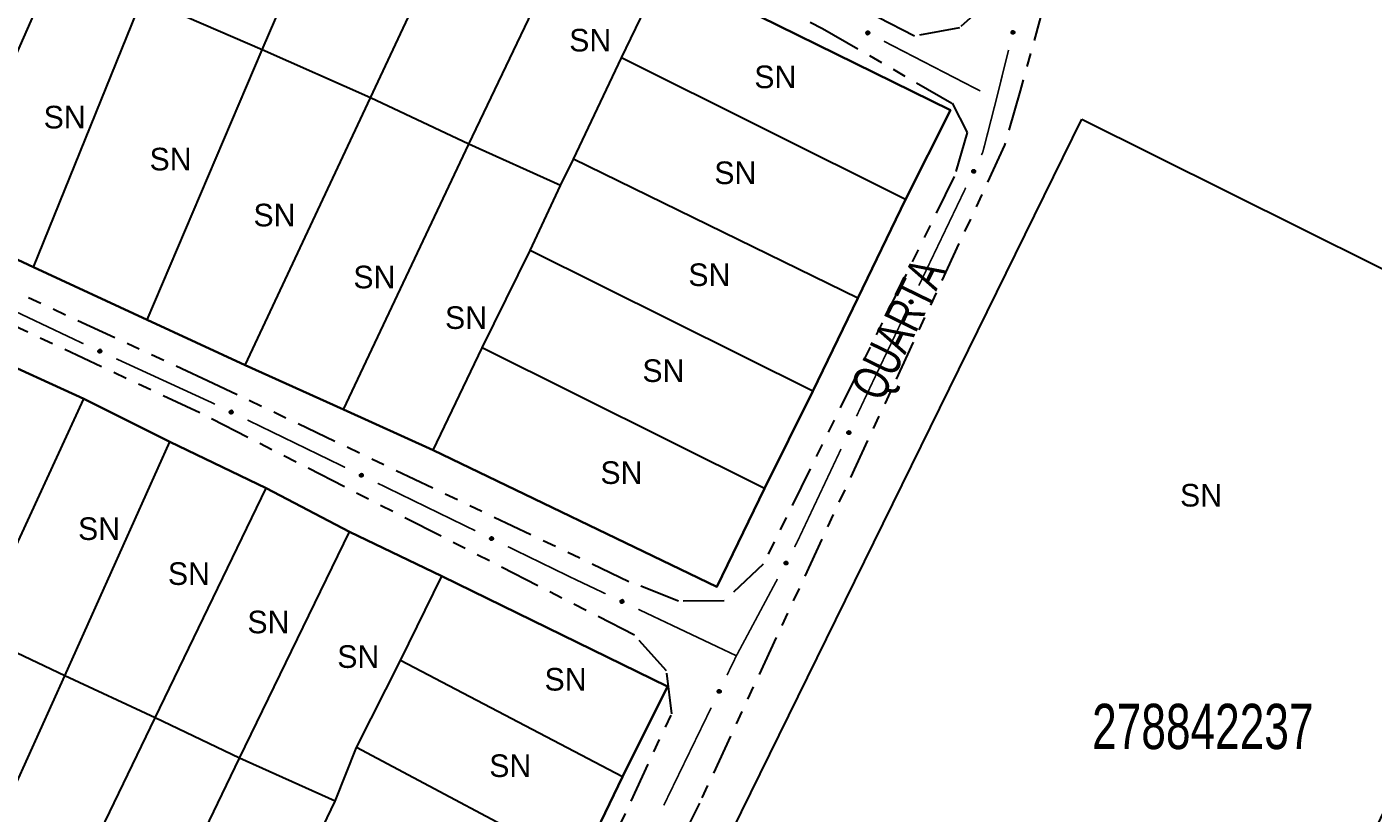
# Model space of a CAD drawing. Extents: x 203665 to 205970, y 4870865 to 4873745.
# Drawn here: x 205317 to 205465.8, y 4873110.5 to 4873197.4 of the extents above; entities that cross this region are included whole.
import ezdxf
from ezdxf.enums import TextEntityAlignment as Align

# ---------------------------------------------------------------- set-up
doc = ezdxf.new("R2010")
doc.units = 0
doc.header["$LTSCALE"] = 1.5
doc.header["$MEASUREMENT"] = 0
doc.linetypes.add('TRACO_25', pattern=[8, 3, -1, 1, -1, 1, -1])
for name, color, linetype in [('CD_MALHA_LOTES', 7, 'CONTINUOUS'), ('CD_TXT_QUADRA', 7, 'CONTINUOUS'), ('RU-QUADRA', 210, 'CONTINUOUS'), ('SV-EIXO-RUA-N-PAV', 6, 'CONTINUOUS'), ('SV-RUA-NAO-PAV', 7, 'CONTINUOUS'), ('SV-TXT-RUA-N-PAV', 7, 'CONTINUOUS'), ('Th_NmrPort', 1, 'CONTINUOUS')]:
    doc.layers.add(name, color=color, linetype=linetype)
doc.styles.add('ARIAL', font='ARIAL.SHX')

msp = doc.modelspace()

# ---------------------------------------------------------------- linework, layer by layer
at = {"layer": 'CD_MALHA_LOTES', "linetype": 'Continuous', "flags": 128}
for points in [[(205342.971416, 4873194.871431), (205353.799893, 4873219.972071)], [(205354.947788, 4873189.55285), (205366.350213, 4873213.849964)], [(205365.814528, 4873184.425586), (205377.370006, 4873208.569646)], [(205307.53972, 4873175.586793), (205320.510935, 4873205.049434)], [(205382.688586, 4873193.991378), (205387.43322, 4873203.78675)], [(205387.43322, 4873203.78675), (205419.076861, 4873188.175376)], [(205317.717723, 4873170.84216), (205329.732359, 4873200.610907)], [(205342.971416, 4873194.871431), (205329.732359, 4873200.610907)], [(205330.268043, 4873165.026158), (205342.971416, 4873194.871431)], [(205354.947788, 4873189.55285), (205342.971416, 4873194.871431)], [(205377.408269, 4873182.780269), (205382.688586, 4873193.991378)], [(205414.102649, 4873178.303478), (205382.688586, 4873193.991378)], [(205341.09652, 4873160.013683), (205354.947788, 4873189.55285)], [(205365.814528, 4873184.425586), (205354.947788, 4873189.55285)], [(205419.076861, 4873188.175376), (205414.102649, 4873178.303478)], [(205374.019598, 4873065.967355), (205433.587825, 4873187.200051)], [(205433.587825, 4873187.200051), (205490.448405, 4873158.900776)], [(205351.963261, 4873155.115997), (205365.814528, 4873184.425586)], [(205375.954268, 4873179.872268), (205365.814528, 4873184.425586)], [(205375.954268, 4873179.872268), (205377.408269, 4873182.780269)], [(205408.822332, 4873167.398475), (205377.408269, 4873182.780269)], [(205372.587109, 4873172.678792), (205375.954268, 4873179.872268)], [(205414.102649, 4873178.303478), (205408.822332, 4873167.398475)], [(205317.717723, 4873170.84216), (205307.53972, 4873175.586793)], [(205367.306792, 4873161.926842), (205372.587109, 4873172.678792)], [(205403.84812, 4873157.143945), (205372.587109, 4873172.678792)], [(205330.268043, 4873165.026158), (205317.717723, 4873170.84216)], [(205408.822332, 4873167.398475), (205403.84812, 4873157.143945)], [(205341.09652, 4873160.013683), (205330.268043, 4873165.026158)], [(205312.444111, 4873161.230286), (205323.282588, 4873156.281209)], [(205361.873422, 4873150.600943), (205367.306792, 4873161.926842)], [(205398.491276, 4873146.391994), (205367.306792, 4873161.926842)], [(205351.963261, 4873155.115997), (205341.09652, 4873160.013683)], [(205311.305824, 4873130.34805), (205323.282588, 4873156.281209)], [(205323.282588, 4873156.281209), (205332.784815, 4873151.530096)], [(205403.84812, 4873157.143945), (205398.491276, 4873146.391994)], [(205361.873422, 4873150.600943), (205351.963261, 4873155.115997)], [(205321.154485, 4873125.695918), (205332.784815, 4873151.530096)], [(205332.784815, 4873151.530096), (205343.425328, 4873146.432548)], [(205393.249221, 4873135.525254), (205361.873422, 4873150.600943)], [(205331.151619, 4873121.043787), (205343.425328, 4873146.432548)], [(205343.425328, 4873146.432548), (205352.63061, 4873141.582453)], [(205398.491276, 4873146.391994), (205393.249221, 4873135.525254)], [(205340.455883, 4873116.589618), (205352.63061, 4873141.582453)], [(205352.63061, 4873141.582453), (205362.825707, 4873136.682868)], [(205358.272557, 4873127.378604), (205362.825707, 4873136.682868)], [(205362.825707, 4873136.682868), (205387.769051, 4873124.50814)], [(205321.154485, 4873125.695918), (205311.305824, 4873130.34805)], [(205353.422462, 4873117.777396), (205358.272557, 4873127.378604)], [(205382.819975, 4873114.511006), (205358.272557, 4873127.378604)], [(205304.773043, 4873089.41919), (205321.154485, 4873125.695918)], [(205331.151619, 4873121.043787), (205321.154485, 4873125.695918)], [(205387.769051, 4873124.50814), (205382.819975, 4873114.511006)], [(205314.077306, 4873085.657892), (205331.151619, 4873121.043787)], [(205340.455883, 4873116.589618), (205331.151619, 4873121.043787)], [(205351.046906, 4873111.838505), (205353.422462, 4873117.777396)], [(205378.068862, 4873104.662344), (205353.422462, 4873117.777396)], [(205323.826987, 4873081.995575), (205340.455883, 4873116.589618)], [(205351.046906, 4873111.838505), (205340.455883, 4873116.589618)], [(205382.819975, 4873114.511006), (205378.068862, 4873104.662344)], [(205348.374405, 4873106.246049), (205351.046906, 4873111.838505)]]:
    msp.add_lwpolyline(points, dxfattribs=at)
at = {"layer": 'RU-QUADRA', "linetype": 'Continuous', "flags": 128}
for points in [[(205307.53972, 4873175.586793), (205317.717723, 4873170.84216), (205330.268043, 4873165.026158), (205341.09652, 4873160.013683), (205351.963261, 4873155.115997), (205361.873422, 4873150.600943), (205393.249221, 4873135.525254), (205398.491276, 4873146.391994), (205403.84812, 4873157.143945), (205408.822332, 4873167.398475), (205414.102649, 4873178.303478), (205419.076861, 4873188.175376), (205387.43322, 4873203.78675), (205377.370006, 4873208.569646), (205366.350213, 4873213.849964), (205353.799893, 4873219.972071), (205340.292994, 4873226.744652), (205332.028149, 4873230.877074), (205323.380673, 4873234.93297), (205313.355722, 4873239.830656)], [(205314.077306, 4873085.657892), (205323.826987, 4873081.995575), (205335.11088, 4873077.442425), (205359.75728, 4873067.34631), (205366.092097, 4873080.411871), (205372.327934, 4873093.279469), (205378.068862, 4873104.662344), (205382.819975, 4873114.511006), (205387.769051, 4873124.50814), (205362.825707, 4873136.682868), (205352.63061, 4873141.582453), (205343.425328, 4873146.432548), (205332.784815, 4873151.530096), (205323.282588, 4873156.281209), (205312.444111, 4873161.230286)]]:
    msp.add_lwpolyline(points, dxfattribs=at)
msp.add_lwpolyline([(205433.587825, 4873187.200051), (205490.448405, 4873158.900776), (205431.142209, 4873037.14402), (205374.019598, 4873065.967355)], close=True, dxfattribs=at)
at = {"layer": 'SV-EIXO-RUA-N-PAV'}
for points in [[(205409.849233, 4873196.895352), (205409.895613, 4873196.910875), (205409.938648, 4873196.914731), (205409.975468, 4873196.907617), (205410.006365, 4873196.892846), (205410.036272, 4873196.874175), (205410.062272, 4873196.848698), (205410.084865, 4873196.81403), (205410.100762, 4873196.767614), (205410.101816, 4873196.723268), (205410.096772, 4873196.686798), (205410.083225, 4873196.653693), (205410.0646, 4873196.624944), (205410.037243, 4873196.598812), (205410.001886, 4873196.576259), (205409.954827, 4873196.561403), (205409.91261, 4873196.557912), (205409.877177, 4873196.565728), (205409.843982, 4873196.579558), (205409.813678, 4873196.598986), (205409.788301, 4873196.624142), (205409.765657, 4873196.659781), (205409.75161, 4873196.706424), (205409.747647, 4873196.74849), (205409.754964, 4873196.784023), (205409.769315, 4873196.816397), (205409.787677, 4873196.846621), (205409.812199, 4873196.873823), (205409.849233, 4873196.895352)], [(205426.108725, 4873196.900479), (205426.134572, 4873196.858959), (205426.148296, 4873196.817989), (205426.149908, 4873196.780523), (205426.142699, 4873196.747044), (205426.131466, 4873196.713624), (205426.112708, 4873196.682429), (205426.084218, 4873196.652417), (205426.04275, 4873196.626196), (205425.999856, 4873196.614895), (205425.963209, 4873196.61135), (205425.927867, 4873196.616857), (205425.895584, 4873196.628313), (205425.863824, 4873196.64887), (205425.833692, 4873196.678038), (205425.808335, 4873196.720375), (205425.795156, 4873196.760633), (205425.794549, 4873196.796913), (205425.80031, 4873196.832409), (205425.812186, 4873196.86639), (205425.830777, 4873196.896906), (205425.860199, 4873196.927192), (205425.902317, 4873196.951665), (205425.94232, 4873196.965268), (205425.978581, 4873196.966385), (205426.0134, 4873196.959926), (205426.047056, 4873196.949067), (205426.0792, 4873196.931516), (205426.108725, 4873196.900479)], [(205421.783973, 4873181.512545), (205421.800855, 4873181.466643), (205421.805978, 4873181.42374), (205421.799951, 4873181.386727), (205421.786097, 4873181.355408), (205421.768315, 4873181.324964), (205421.743615, 4873181.298225), (205421.709628, 4873181.27462), (205421.6637, 4873181.257362), (205421.619405, 4873181.255003), (205421.582802, 4873181.258969), (205421.549313, 4873181.271535), (205421.520027, 4873181.289305), (205421.493101, 4873181.31588), (205421.469516, 4873181.350557), (205421.45328, 4873181.397159), (205421.448546, 4873181.439254), (205421.455315, 4873181.474902), (205421.468161, 4873181.50849), (205421.486687, 4873181.539353), (205421.511085, 4873181.565461), (205421.546042, 4873181.589144), (205421.59225, 4873181.60456), (205421.634181, 4873181.609761), (205421.669914, 4873181.603494), (205421.702697, 4873181.590103), (205421.733449, 4873181.572639), (205421.761362, 4873181.548929), (205421.783973, 4873181.512545)], [(205414.865762, 4873167.085544), (205414.882644, 4873167.039642), (205414.887767, 4873166.996739), (205414.88174, 4873166.959726), (205414.867886, 4873166.928407), (205414.850104, 4873166.897963), (205414.825404, 4873166.871224), (205414.791417, 4873166.847619), (205414.745489, 4873166.830361), (205414.701194, 4873166.828002), (205414.664591, 4873166.831968), (205414.631102, 4873166.844534), (205414.601816, 4873166.862304), (205414.57489, 4873166.888879), (205414.551305, 4873166.923556), (205414.535069, 4873166.970158), (205414.530335, 4873167.012253), (205414.537104, 4873167.047901), (205414.54995, 4873167.081489), (205414.568476, 4873167.112353), (205414.592874, 4873167.13846), (205414.627831, 4873167.162143), (205414.674039, 4873167.177559), (205414.71597, 4873167.18276), (205414.751703, 4873167.176493), (205414.784486, 4873167.163102), (205414.815238, 4873167.145638), (205414.843151, 4873167.121928), (205414.865762, 4873167.085544)], [(205325.121949, 4873161.390785), (205325.076335, 4873161.373138), (205325.033523, 4873161.367299), (205324.996415, 4873161.372706), (205324.964869, 4873161.386035), (205324.934132, 4873161.403306), (205324.906984, 4873161.427556), (205324.882815, 4873161.461144), (205324.864792, 4873161.506777), (205324.861693, 4873161.551026), (205324.865047, 4873161.587691), (205324.877052, 4873161.621385), (205324.89433, 4873161.650964), (205324.920452, 4873161.67833), (205324.95473, 4873161.702491), (205325.001054, 4873161.719504), (205325.043064, 4873161.72494), (205325.07882, 4873161.718767), (205325.112618, 4873161.706484), (205325.143787, 4873161.688476), (205325.170298, 4873161.664519), (205325.194562, 4873161.629962), (205325.210748, 4873161.584018), (205325.216648, 4873161.542179), (205325.210979, 4873161.506346), (205325.198138, 4873161.473344), (205325.18119, 4873161.442305), (205325.15795, 4873161.414), (205325.121949, 4873161.390785)], [(205339.635715, 4873154.663338), (205339.589733, 4873154.646674), (205339.546807, 4873154.641755), (205339.509823, 4873154.647957), (205339.47857, 4873154.661959), (205339.44821, 4873154.679885), (205339.421589, 4873154.704712), (205339.398146, 4873154.738811), (205339.381106, 4873154.78482), (205339.378956, 4873154.829125), (205339.383097, 4873154.86571), (205339.395821, 4873154.899139), (205339.41373, 4873154.92834), (205339.440432, 4873154.95514), (205339.475221, 4873154.97856), (205339.521899, 4873154.994575), (205339.564017, 4873154.999109), (205339.599632, 4873154.992171), (205339.633158, 4873154.979166), (205339.663934, 4873154.960493), (205339.689925, 4873154.935972), (205339.713442, 4873154.900903), (205339.728639, 4873154.854622), (205339.73364, 4873154.812667), (205339.727204, 4873154.776964), (205339.713658, 4873154.744245), (205339.696048, 4873154.713576), (205339.672206, 4873154.685776), (205339.635715, 4873154.663338)], [(205407.984189, 4873152.641861), (205408.001353, 4873152.596063), (205408.006739, 4873152.553192), (205408.00094, 4873152.516143), (205407.987279, 4873152.48474), (205407.969685, 4873152.454187), (205407.945149, 4873152.427297), (205407.911307, 4873152.403484), (205407.865487, 4873152.385944), (205407.821207, 4873152.383312), (205407.78458, 4873152.387054), (205407.751014, 4873152.399414), (205407.72162, 4873152.417003), (205407.694531, 4873152.443413), (205407.670734, 4873152.477944), (205407.654212, 4873152.524446), (205407.649219, 4873152.566511), (205407.655769, 4873152.6022), (205407.668409, 4873152.635866), (205407.686745, 4873152.666843), (205407.710982, 4873152.6931), (205407.745793, 4873152.716997), (205407.791905, 4873152.732696), (205407.833804, 4873152.738154), (205407.869575, 4873152.732107), (205407.902439, 4873152.718917), (205407.933298, 4873152.701643), (205407.961355, 4873152.678105), (205407.984189, 4873152.641861)], [(205354.029736, 4873147.676767), (205353.983754, 4873147.660103), (205353.940827, 4873147.655183), (205353.903843, 4873147.661385), (205353.87259, 4873147.675388), (205353.842231, 4873147.693314), (205353.815609, 4873147.71814), (205353.792166, 4873147.75224), (205353.775126, 4873147.798248), (205353.772977, 4873147.842554), (205353.777117, 4873147.879138), (205353.789841, 4873147.912567), (205353.80775, 4873147.941768), (205353.834453, 4873147.968568), (205353.869241, 4873147.991988), (205353.91592, 4873148.008003), (205353.958037, 4873148.012537), (205353.993652, 4873148.005599), (205354.027178, 4873147.992594), (205354.057954, 4873147.973921), (205354.083946, 4873147.949401), (205354.107463, 4873147.914332), (205354.122659, 4873147.868051), (205354.127661, 4873147.826095), (205354.121225, 4873147.790392), (205354.107678, 4873147.757673), (205354.090068, 4873147.727004), (205354.066226, 4873147.699205), (205354.029736, 4873147.676767)], [(205368.416616, 4873140.675806), (205368.370615, 4873140.659196), (205368.327682, 4873140.654328), (205368.290706, 4873140.660573), (205368.259469, 4873140.674613), (205368.229131, 4873140.692575), (205368.202539, 4873140.717433), (205368.179136, 4873140.75156), (205368.16215, 4873140.797589), (205368.160054, 4873140.841897), (205368.164237, 4873140.878476), (205368.177001, 4873140.91189), (205368.194944, 4873140.94107), (205368.221679, 4873140.967838), (205368.256495, 4873140.991217), (205368.303192, 4873141.007177), (205368.345315, 4873141.011661), (205368.380922, 4873141.004681), (205368.414433, 4873140.991636), (205368.445186, 4873140.972927), (205368.471149, 4873140.948376), (205368.494624, 4873140.913279), (205368.509766, 4873140.86698), (205368.514718, 4873140.825019), (205368.50824, 4873140.789323), (205368.494654, 4873140.75662), (205368.477008, 4873140.725972), (205368.453134, 4873140.698201), (205368.416616, 4873140.675806)], [(205401.045053, 4873138.221639), (205401.059909, 4873138.175041), (205401.063149, 4873138.131955), (205401.055507, 4873138.095241), (205401.040296, 4873138.064559), (205401.021198, 4873138.034923), (205400.995351, 4873138.009291), (205400.960362, 4873137.987197), (205400.913723, 4873137.971967), (205400.869367, 4873137.971549), (205400.832972, 4873137.977115), (205400.800066, 4873137.991135), (205400.771586, 4873138.01017), (205400.745849, 4873138.037899), (205400.723805, 4873138.073575), (205400.709625, 4873138.120843), (205400.706739, 4873138.163105), (205400.715063, 4873138.198422), (205400.729367, 4873138.231415), (205400.749227, 4873138.261438), (205400.774744, 4873138.286453), (205400.810705, 4873138.308583), (205400.857544, 4873138.32196), (205400.899662, 4873138.32532), (205400.935087, 4873138.317495), (205400.967252, 4873138.302681), (205400.99721, 4873138.283887), (205401.024057, 4873138.258978), (205401.045053, 4873138.221639)], [(205382.831367, 4873133.729913), (205382.785543, 4873133.712818), (205382.742664, 4873133.707497), (205382.705624, 4873133.713352), (205382.674241, 4873133.72706), (205382.643715, 4873133.744701), (205382.616862, 4873133.769277), (205382.5931, 4873133.803155), (205382.575629, 4873133.849002), (205382.573064, 4873133.893285), (205382.576862, 4873133.929907), (205382.589272, 4873133.963454), (205382.606906, 4873133.992821), (205382.633356, 4873134.01987), (205382.667923, 4873134.043616), (205382.71445, 4873134.060067), (205382.756523, 4873134.064996), (205382.792201, 4873134.058392), (205382.825848, 4873134.045702), (205382.856797, 4873134.027319), (205382.883018, 4873134.003043), (205382.906863, 4873133.968196), (205382.922492, 4873133.92206), (205382.927887, 4873133.880153), (205382.921786, 4873133.844391), (205382.908547, 4873133.811547), (205382.891226, 4873133.780714), (205382.867645, 4873133.752692), (205382.831367, 4873133.729913)], [(205393.650068, 4873124.040578), (205393.666721, 4873123.994592), (205393.67163, 4873123.951664), (205393.665419, 4873123.914682), (205393.651409, 4873123.883432), (205393.633476, 4873123.853077), (205393.608643, 4873123.826462), (205393.574538, 4873123.803027), (205393.528525, 4873123.785998), (205393.484219, 4873123.783859), (205393.447636, 4873123.788008), (205393.41421, 4873123.800741), (205393.385013, 4873123.818656), (205393.358219, 4873123.845365), (205393.334808, 4873123.88016), (205393.318804, 4873123.926842), (205393.31428, 4873123.96896), (205393.321227, 4873124.004574), (205393.33424, 4873124.038097), (205393.35292, 4873124.068868), (205393.377447, 4873124.094854), (205393.412522, 4873124.118362), (205393.458807, 4873124.133547), (205393.500763, 4873124.138539), (205393.536465, 4873124.132094), (205393.56918, 4873124.11854), (205393.599845, 4873124.100923), (205393.627639, 4873124.077074), (205393.650068, 4873124.040578)]]:
    msp.add_lwpolyline(points, close=True, dxfattribs=at)
for points in [[(205409.747647, 4873196.74849), (205410.0646, 4873196.624944)], [(205409.751097, 4873196.725571), (205410.046238, 4873196.613116)], [(205409.75161, 4873196.706424), (205410.037243, 4873196.598812)], [(205409.754036, 4873196.763981), (205410.071001, 4873196.640258)], [(205409.754964, 4873196.784023), (205410.083225, 4873196.653693)], [(205409.762747, 4873196.6827), (205410.016625, 4873196.588478)], [(205409.76425, 4873196.798635), (205410.087237, 4873196.668731)], [(205409.765657, 4873196.659781), (205410.001886, 4873196.576259)], [(205409.769315, 4873196.816397), (205410.096772, 4873196.686798)], [(205409.782364, 4873196.830745), (205410.095692, 4873196.7089)], [(205409.782964, 4873196.641549), (205409.97125, 4873196.571978)], [(205409.787677, 4873196.846621), (205410.101816, 4873196.723268)], [(205409.788301, 4873196.624142), (205409.954827, 4873196.561403)], [(205409.804076, 4873196.857926), (205410.097418, 4873196.747936)], [(205409.805137, 4873196.610137), (205409.927793, 4873196.562166)], [(205409.812199, 4873196.873823), (205410.100762, 4873196.767614)], [(205409.813678, 4873196.598986), (205409.91261, 4873196.557912)], [(205409.830638, 4873196.882604), (205410.088819, 4873196.790767)], [(205409.849233, 4873196.895352), (205410.084865, 4873196.81403)], [(205409.87484, 4873196.902781), (205410.066804, 4873196.834382)], [(205409.895613, 4873196.910875), (205410.062272, 4873196.848698)], [(205409.920136, 4873196.913179), (205410.040953, 4873196.864621)], [(205409.938648, 4873196.914731), (205410.036272, 4873196.874175)], [(205425.812186, 4873196.86639), (205425.795156, 4873196.760633)], [(205425.821055, 4873196.877283), (205425.802813, 4873196.746849)], [(205425.830777, 4873196.896906), (205425.808335, 4873196.720375)], [(205425.846474, 4873196.906132), (205425.822427, 4873196.706849)], [(205425.860199, 4873196.927192), (205425.833692, 4873196.678038)], [(205425.88182, 4873196.935334), (205425.848993, 4873196.666532)], [(205425.902317, 4873196.951665), (205425.863824, 4873196.64887)], [(205425.920824, 4873196.956601), (205425.879822, 4873196.643435)], [(205425.94232, 4873196.965268), (205425.895584, 4873196.628313)], [(205425.95887, 4873196.962643), (205425.911964, 4873196.625635)], [(205425.978581, 4873196.966385), (205425.927867, 4873196.616857)], [(205425.994947, 4873196.960737), (205425.943424, 4873196.616439)], [(205426.0134, 4873196.959926), (205425.963209, 4873196.61135)], [(205426.030381, 4873196.950557), (205425.984459, 4873196.617523)], [(205426.047056, 4873196.949067), (205425.999856, 4873196.614895)], [(205426.061854, 4873196.935734), (205426.022832, 4873196.624889)], [(205426.0792, 4873196.931516), (205426.04275, 4873196.626196)], [(205426.092015, 4873196.915614), (205426.062505, 4873196.64318)], [(205426.108725, 4873196.900479), (205426.084218, 4873196.652417)], [(205426.121885, 4873196.877291), (205426.099832, 4873196.674702)], [(205426.134572, 4873196.858959), (205426.112708, 4873196.682429)], [(205426.142497, 4873196.835637), (205426.123257, 4873196.706856)], [(205426.148296, 4873196.817989), (205426.131466, 4873196.713624)], [(205421.486687, 4873181.539353), (205421.448546, 4873181.439254)], [(205421.497582, 4873181.548219), (205421.453246, 4873181.424203)], [(205421.511085, 4873181.565461), (205421.45328, 4873181.397159)], [(205421.528327, 4873181.571309), (205421.464334, 4873181.381054)], [(205421.546042, 4873181.589144), (205421.469516, 4873181.350557)], [(205421.568865, 4873181.592729), (205421.482163, 4873181.336185)], [(205421.59225, 4873181.60456), (205421.493101, 4873181.31588)], [(205421.611374, 4873181.605637), (205421.507663, 4873181.307311)], [(205421.634181, 4873181.609761), (205421.520027, 4873181.289305)], [(205421.649854, 4873181.603831), (205421.535523, 4873181.283358)], [(205421.669914, 4873181.603494), (205421.549313, 4873181.271535)], [(205421.684793, 4873181.594642), (205421.564461, 4873181.267968)], [(205421.702697, 4873181.590103), (205421.582802, 4873181.258969)], [(205421.717423, 4873181.577482), (205421.604862, 4873181.260701)], [(205421.733449, 4873181.572639), (205421.619405, 4873181.255003)], [(205421.745233, 4873181.55658), (205421.643932, 4873181.260125)], [(205421.761362, 4873181.548929), (205421.6637, 4873181.257362)], [(205421.770682, 4873181.530757), (205421.686491, 4873181.269982)], [(205421.783973, 4873181.512545), (205421.709628, 4873181.27462)], [(205421.792152, 4873181.487168), (205421.729439, 4873181.293273)], [(205421.800855, 4873181.466643), (205421.743615, 4873181.298225)], [(205421.803881, 4873181.442199), (205421.758904, 4873181.320003)], [(205421.805978, 4873181.42374), (205421.768315, 4873181.324964)], [(205414.568476, 4873167.112353), (205414.530335, 4873167.012253)], [(205414.579371, 4873167.121218), (205414.535035, 4873166.997202)], [(205414.592874, 4873167.13846), (205414.535069, 4873166.970158)], [(205414.610116, 4873167.144308), (205414.546123, 4873166.954053)], [(205414.627831, 4873167.162143), (205414.551305, 4873166.923556)], [(205414.650654, 4873167.165728), (205414.563952, 4873166.909184)], [(205414.674039, 4873167.177559), (205414.57489, 4873166.888879)], [(205414.693163, 4873167.178636), (205414.589452, 4873166.88031)], [(205414.71597, 4873167.18276), (205414.601816, 4873166.862304)], [(205414.731643, 4873167.17683), (205414.617312, 4873166.856357)], [(205414.751703, 4873167.176493), (205414.631102, 4873166.844534)], [(205414.766582, 4873167.167641), (205414.64625, 4873166.840967)], [(205414.784486, 4873167.163102), (205414.664591, 4873166.831968)], [(205414.799212, 4873167.150481), (205414.686651, 4873166.8337)], [(205414.815238, 4873167.145638), (205414.701194, 4873166.828002)], [(205414.827022, 4873167.129579), (205414.725721, 4873166.833124)], [(205414.843151, 4873167.121928), (205414.745489, 4873166.830361)], [(205414.852471, 4873167.103756), (205414.76828, 4873166.842981)], [(205414.865762, 4873167.085544), (205414.791417, 4873166.847619)], [(205414.873941, 4873167.060167), (205414.811228, 4873166.866272)], [(205414.882644, 4873167.039642), (205414.825404, 4873166.871224)], [(205414.88567, 4873167.015198), (205414.840693, 4873166.893002)], [(205414.887767, 4873166.996739), (205414.850104, 4873166.897963)], [(205325.18119, 4873161.442305), (205324.861693, 4873161.551026)], [(205325.15795, 4873161.414), (205324.864792, 4873161.506777)], [(205325.198138, 4873161.473344), (205324.865047, 4873161.587691)], [(205325.185765, 4873161.458409), (205324.867147, 4873161.565662)], [(205325.16533, 4873161.430255), (205324.867224, 4873161.526588)], [(205325.202378, 4873161.491322), (205324.873738, 4873161.606179)], [(205325.210979, 4873161.506346), (205324.877052, 4873161.621385)], [(205325.139936, 4873161.404378), (205324.877791, 4873161.4842)], [(205325.121949, 4873161.390785), (205324.882815, 4873161.461144)], [(205325.210981, 4873161.52641), (205324.888643, 4873161.635371)], [(205325.216648, 4873161.542179), (205324.89433, 4873161.650964)], [(205325.096712, 4873161.382182), (205324.901796, 4873161.441647)], [(205325.076335, 4873161.373138), (205324.906984, 4873161.427556)], [(205325.212144, 4873161.564914), (205324.912127, 4873161.663627)], [(205325.210748, 4873161.584018), (205324.920452, 4873161.67833)], [(205325.051945, 4873161.369704), (205324.929015, 4873161.412633)], [(205325.033523, 4873161.367299), (205324.934132, 4873161.403306)], [(205325.198527, 4873161.607202), (205324.940571, 4873161.689605)], [(205325.194562, 4873161.629962), (205324.95473, 4873161.702491)], [(205325.176433, 4873161.647376), (205324.985136, 4873161.708182)], [(205325.170298, 4873161.664519), (205325.001054, 4873161.719504)], [(205325.152833, 4873161.677731), (205325.028094, 4873161.719989)], [(205325.143787, 4873161.688476), (205325.043064, 4873161.72494)], [(205339.696048, 4873154.713576), (205339.378956, 4873154.829125)], [(205339.672206, 4873154.685776), (205339.381106, 4873154.78482)], [(205339.713658, 4873154.744245), (205339.383097, 4873154.86571)], [(205339.679933, 4873154.701869), (205339.383962, 4873154.804575)], [(205339.700967, 4873154.729579), (205339.384723, 4873154.843641)], [(205339.718282, 4873154.762127), (205339.392182, 4873154.884007)], [(205339.65399, 4873154.676542), (205339.393618, 4873154.761969)], [(205339.727204, 4873154.776964), (205339.395821, 4873154.899139)], [(205339.635715, 4873154.663338), (205339.398146, 4873154.738811)], [(205339.727636, 4873154.797023), (205339.407709, 4873154.912873)], [(205339.73364, 4873154.812667), (205339.41373, 4873154.92834)], [(205339.6103, 4873154.655279), (205339.416704, 4873154.718911)], [(205339.589733, 4873154.646674), (205339.421589, 4873154.704712)], [(205339.729625, 4873154.835493), (205339.431794, 4873154.940618)], [(205339.728639, 4873154.854622), (205339.440432, 4873154.95514)], [(205339.565275, 4873154.643764), (205339.443294, 4873154.68932)], [(205339.546807, 4873154.641755), (205339.44821, 4873154.679885)], [(205339.716918, 4873154.878063), (205339.460789, 4873154.965981)], [(205339.713442, 4873154.900903), (205339.475221, 4873154.97856)], [(205339.695691, 4873154.918702), (205339.505742, 4873154.983597)], [(205339.689925, 4873154.935972), (205339.521899, 4873154.994575)], [(205339.672748, 4873154.949556), (205339.548943, 4873154.99448)], [(205339.663934, 4873154.960493), (205339.564017, 4873154.999109)], [(205407.686745, 4873152.666843), (205407.649219, 4873152.566511)], [(205407.697586, 4873152.675775), (205407.654012, 4873152.551489)], [(205407.710982, 4873152.6931), (205407.654212, 4873152.524446)], [(205407.728188, 4873152.699053), (205407.665364, 4873152.508409)], [(205407.745793, 4873152.716997), (205407.670734, 4873152.477944)], [(205407.768593, 4873152.720721), (205407.683469, 4873152.46365)], [(205407.791905, 4873152.732696), (205407.694531, 4873152.443413)], [(205407.811022, 4873152.73389), (205407.709145, 4873152.434933)], [(205407.833804, 4873152.738154), (205407.72162, 4873152.417003)], [(205407.849512, 4873152.732321), (205407.737152, 4873152.411152)], [(205407.869575, 4873152.732107), (205407.751014, 4873152.399414)], [(205407.884508, 4873152.723347), (205407.766185, 4873152.39594)], [(205407.902439, 4873152.718917), (205407.78458, 4873152.387054)], [(205407.917243, 4873152.706387), (205407.806629, 4873152.388921)], [(205407.933298, 4873152.701643), (205407.821207, 4873152.383312)], [(205407.94518, 4873152.685657), (205407.845702, 4873152.388585)], [(205407.961355, 4873152.678105), (205407.865487, 4873152.385944)], [(205407.970787, 4873152.65999), (205407.8882, 4873152.398704)], [(205407.984189, 4873152.641861), (205407.911307, 4873152.403484)], [(205407.992525, 4873152.616534), (205407.931004, 4873152.422258)], [(205408.001353, 4873152.596063), (205407.945149, 4873152.427297)], [(205408.004529, 4873152.571638), (205407.960303, 4873152.449168)], [(205408.006739, 4873152.553192), (205407.969685, 4873152.454187)], [(205354.090068, 4873147.727004), (205353.772977, 4873147.842554)], [(205354.066226, 4873147.699205), (205353.775126, 4873147.798248)], [(205354.107678, 4873147.757673), (205353.777117, 4873147.879138)], [(205354.073954, 4873147.715297), (205353.777983, 4873147.818003)], [(205354.094987, 4873147.743007), (205353.778743, 4873147.85707)], [(205354.112302, 4873147.775555), (205353.786202, 4873147.897436)], [(205354.04801, 4873147.689971), (205353.787638, 4873147.775397)], [(205354.121225, 4873147.790392), (205353.789841, 4873147.912567)], [(205354.029736, 4873147.676767), (205353.792166, 4873147.75224)], [(205354.121656, 4873147.810451), (205353.80173, 4873147.926301)], [(205354.127661, 4873147.826095), (205353.80775, 4873147.941768)], [(205354.00432, 4873147.668707), (205353.810725, 4873147.73234)], [(205353.983754, 4873147.660103), (205353.815609, 4873147.71814)], [(205354.123645, 4873147.848922), (205353.825814, 4873147.954047)], [(205354.122659, 4873147.868051), (205353.834453, 4873147.968568)], [(205353.959295, 4873147.657193), (205353.837315, 4873147.702749)], [(205353.940827, 4873147.655183), (205353.842231, 4873147.693314)], [(205354.110939, 4873147.891492), (205353.854809, 4873147.979409)], [(205354.107463, 4873147.914332), (205353.869241, 4873147.991988)], [(205354.089711, 4873147.93213), (205353.899762, 4873147.997026)], [(205354.083946, 4873147.949401), (205353.91592, 4873148.008003)], [(205354.066768, 4873147.962984), (205353.942964, 4873148.007909)], [(205354.057954, 4873147.973921), (205353.958037, 4873148.012537)], [(205368.477008, 4873140.725972), (205368.160054, 4873140.841897)], [(205368.453134, 4873140.698201), (205368.16215, 4873140.797589)], [(205368.494654, 4873140.75662), (205368.164237, 4873140.878476)], [(205368.46088, 4873140.714284), (205368.16503, 4873140.81734)], [(205368.481946, 4873140.741969), (205368.165838, 4873140.856406)], [(205368.4993, 4873140.774497), (205368.173344, 4873140.896763)], [(205368.434906, 4873140.688988), (205368.174635, 4873140.774723)], [(205368.50824, 4873140.789323), (205368.177001, 4873140.91189)], [(205368.416616, 4873140.675806), (205368.179136, 4873140.75156)], [(205368.508695, 4873140.809382), (205368.188906, 4873140.92561)], [(205368.514718, 4873140.825019), (205368.194944, 4873140.94107)], [(205368.391191, 4873140.667777), (205368.197671, 4873140.731638)], [(205368.370615, 4873140.659196), (205368.202539, 4873140.717433)], [(205368.510729, 4873140.84785), (205368.213023, 4873140.953327)], [(205368.509766, 4873140.86698), (205368.221679, 4873140.967838)], [(205368.346153, 4873140.656315), (205368.224226, 4873140.702016)], [(205368.327682, 4873140.654328), (205368.229131, 4873140.692575)], [(205368.498073, 4873140.890435), (205368.242048, 4873140.978655)], [(205368.494624, 4873140.913279), (205368.256495, 4873140.991217)], [(205368.476894, 4873140.931099), (205368.287022, 4873140.996219)], [(205368.471149, 4873140.948376), (205368.303192, 4873141.007177)], [(205368.453987, 4873140.96198), (205368.330236, 4873141.007051)], [(205368.445186, 4873140.972927), (205368.345315, 4873141.011661)], [(205400.749227, 4873138.261438), (205400.706739, 4873138.163105)], [(205400.774744, 4873138.286453), (205400.709625, 4873138.120843)], [(205400.7605, 4873138.269819), (205400.710776, 4873138.147863)], [(205400.792226, 4873138.291539), (205400.719963, 4873138.104269)], [(205400.810705, 4873138.308583), (205400.723805, 4873138.073575)], [(205400.833663, 4873138.311164), (205400.735811, 4873138.058663)], [(205400.857544, 4873138.32196), (205400.745849, 4873138.037899)], [(205400.876696, 4873138.322198), (205400.760022, 4873138.0287)], [(205400.899662, 4873138.32532), (205400.771586, 4873138.01017)], [(205400.91506, 4873138.318709), (205400.786806, 4873138.00355)], [(205400.935087, 4873138.317495), (205400.800066, 4873137.991135)], [(205400.949564, 4873138.308), (205400.815044, 4873137.986907)], [(205400.967252, 4873138.302681), (205400.832972, 4873137.977115)], [(205400.981411, 4873138.289427), (205400.855088, 4873137.977878)], [(205400.99721, 4873138.283887), (205400.869367, 4873137.971549)], [(205401.008279, 4873138.267328), (205400.894095, 4873137.975592)], [(205401.024057, 4873138.258978), (205400.913723, 4873137.971967)], [(205401.032573, 4873138.240415), (205400.937045, 4873137.983577)], [(205401.045053, 4873138.221639), (205400.960362, 4873137.987197)], [(205401.052114, 4873138.195928), (205400.980971, 4873138.004965)], [(205401.059909, 4873138.175041), (205400.995351, 4873138.009291)], [(205401.061862, 4873138.150488), (205401.011578, 4873138.030379)], [(205401.063149, 4873138.131955), (205401.021198, 4873138.034923)], [(205382.891226, 4873133.780714), (205382.573064, 4873133.893285)], [(205382.867645, 4873133.752692), (205382.575629, 4873133.849002)], [(205382.908547, 4873133.811547), (205382.576862, 4873133.929907)], [(205382.875222, 4873133.768856), (205382.5783, 4873133.868782)], [(205382.895994, 4873133.796762), (205382.578695, 4873133.907854)], [(205382.913003, 4873133.829471), (205382.585775, 4873133.948288)], [(205382.849516, 4873133.743288), (205382.588355, 4873133.826269)], [(205382.921786, 4873133.844391), (205382.589272, 4873133.963454)], [(205382.831367, 4873133.729913), (205382.5931, 4873133.803155)], [(205382.92203, 4873133.864453), (205382.601031, 4873133.977298)], [(205382.927887, 4873133.880153), (205382.606906, 4873133.992821)], [(205382.806028, 4873133.721615), (205382.611844, 4873133.78343)], [(205382.785543, 4873133.712818), (205382.616862, 4873133.769277)], [(205382.923657, 4873133.902941), (205382.624854, 4873134.005269)], [(205382.922492, 4873133.92206), (205382.633356, 4873134.01987)], [(205382.761113, 4873133.709679), (205382.63871, 4873133.754089)], [(205382.742664, 4873133.707497), (205382.643715, 4873133.744701)], [(205382.910552, 4873133.94539), (205382.65361, 4873134.030902)], [(205382.906863, 4873133.968196), (205382.667923, 4873134.043616)], [(205382.888945, 4873133.985828), (205382.698396, 4873134.048939)], [(205382.883018, 4873134.003043), (205382.71445, 4873134.060067)], [(205382.865713, 4873134.016465), (205382.741493, 4873134.060227)], [(205382.856797, 4873134.027319), (205382.756523, 4873134.064996)], [(205393.35292, 4873124.068868), (205393.31428, 4873123.96896)], [(205393.377447, 4873124.094854), (205393.318804, 4873123.926842)], [(205393.363859, 4873124.077679), (205393.318905, 4873123.953886)], [(205393.394719, 4873124.100615), (205393.329778, 4873123.910682)], [(205393.412522, 4873124.118362), (205393.334808, 4873123.88016)], [(205393.435363, 4873124.121833), (205393.347383, 4873123.865724)], [(205393.458807, 4873124.133547), (205393.358219, 4873123.845365)], [(205393.477936, 4873124.134529), (205393.372739, 4873123.836724)], [(205393.500763, 4873124.138539), (205393.385013, 4873123.818656)], [(205393.516406, 4873124.132531), (205393.400479, 4873123.812632)], [(205393.536465, 4873124.132094), (205393.41421, 4873123.800741)], [(205393.551299, 4873124.123169), (205393.429341, 4873123.797098)], [(205393.56918, 4873124.11854), (205393.447636, 4873123.788008)], [(205393.583843, 4873124.105846), (205393.469705, 4873123.789629)], [(205393.599845, 4873124.100923), (205393.484219, 4873123.783859)], [(205393.611548, 4873124.084806), (205393.508771, 4873123.788859)], [(205393.627639, 4873124.077074), (205393.528525, 4873123.785998)], [(205393.636868, 4873124.058856), (205393.551379, 4873123.798504)], [(205393.650068, 4873124.040578), (205393.574538, 4873123.803027)], [(205393.658121, 4873124.015161), (205393.594443, 4873123.821581)], [(205393.666721, 4873123.994592), (205393.608643, 4873123.826462)], [(205393.669625, 4873123.970133), (205393.62404, 4873123.848163)], [(205393.67163, 4873123.951664), (205393.633476, 4873123.853077)]]:
    msp.add_lwpolyline(points, dxfattribs=at)
at = {"layer": 'SV-EIXO-RUA-N-PAV', "const_width": 0.18}
for points in [[(205411.703515, 4873195.814092), (205422.366201, 4873190.3089)], [(205425.486585, 4873194.846112), (205424.28471, 4873189.992711)], [(205424.136649, 4873189.394811), (205422.799182, 4873184.179538)], [(205424.28471, 4873189.992711), (205424.136649, 4873189.394811)], [(205422.636379, 4873183.544711), (205422.487365, 4873183.233963)], [(205422.799182, 4873184.179538), (205422.636379, 4873183.544711)], [(205420.757812, 4873179.627213), (205415.569154, 4873168.806962)], [(205322.9899, 4873162.490831), (205312.376762, 4873167.526262)], [(205413.839601, 4873165.200212), (205410.812884, 4873158.888399)], [(205323.219735, 4873162.385304), (205322.9899, 4873162.490831)], [(205337.260949, 4873155.938365), (205326.854878, 4873160.71625)], [(205410.682051, 4873158.615564), (205408.676996, 4873154.367566)], [(205410.812884, 4873158.888399), (205410.682051, 4873158.615564)], [(205337.755272, 4873155.698431), (205337.260949, 4873155.938365)], [(205352.149292, 4873148.711859), (205341.353777, 4873153.951788)], [(205406.969628, 4873150.750261), (205402.274366, 4873140.802673)], [(205356.251993, 4873146.72049), (205355.747797, 4873146.965216)], [(205356.647196, 4873146.528088), (205356.251993, 4873146.72049)], [(205366.537398, 4873141.713121), (205356.647196, 4873146.528088)], [(205377.353154, 4873136.447556), (205370.133835, 4873139.962224)], [(205402.080766, 4873140.392503), (205401.823146, 4873139.910606)], [(205402.274366, 4873140.802673), (205402.080766, 4873140.392503)], [(205378.230256, 4873136.031945), (205377.353154, 4873136.447556)], [(205380.9413, 4873134.747327), (205378.230256, 4873136.031945)], [(205399.937325, 4873136.383046), (205395.694229, 4873128.446036)], [(205395.400199, 4873127.896033), (205384.556025, 4873133.034504)], [(205395.400199, 4873127.896033), (205394.362032, 4873125.758468)], [(205395.694229, 4873128.446036), (205395.400199, 4873127.896033)], [(205392.614523, 4873122.160384), (205387.371996, 4873111.36613)]]:
    msp.add_lwpolyline(points, dxfattribs=at)
at = {"layer": 'SV-RUA-NAO-PAV', "linetype": 'TRACO_25'}
for points in [[(205362.311132, 4873300.291041, 4.232306), (205436.715752, 4873264.069458, 4.232306), (205438.746379, 4873260.159092, 4.242167), (205437.129245, 4873251.178567, 4.340787), (205423.556437, 4873200.475824, 4.064652), (205420.048119, 4873197.295786, 4.163271), (205415.071217, 4873196.363657, 4.261891), (205356.424291, 4873227.070989, 5.336845), (205322.347893, 4873241.953704, 5.642566), (205264.773442, 4873269.028422, 6.254007), (205215.877804, 4873293.282514, 6.372351), (205213.237631, 4873296.062834, 6.372351), (205212.687534, 4873300.293489, 6.372351)], [(205463.406807, 4873300.289387, 3.827965), (205462.442474, 4873297.146474, 3.857551), (205459.613012, 4873291.160138, 3.995618), (205454.783051, 4873280.320693, 4.113962), (205448.47395, 4873268.809351, 4.133686), (205444.744849, 4873260.758832, 4.192857), (205429.505152, 4873200.235509, 4.133686), (205426.758534, 4873190.324978, 4.133686), (205425.050591, 4873184.324659, 4.261891), (205391.308493, 4873111.601441, 4.399959), (205369.625588, 4873067.869576, 4.449268), (205369.446471, 4873064.839381, 4.449268), (205371.576775, 4873062.009083, 4.429544), (205402.90412, 4873045.966427, 4.015342), (205399.31626, 4873041.206286, 3.975894), (205346.10142, 4873066.120639, 4.735265), (205314.544772, 4873079.843149, 5.287535)]]:
    msp.add_polyline3d(points, dxfattribs=at)
for points in [[(205256.025829, 4873195.71391, 5.938425), (205185.522696, 4873228.60967, 6.125802), (205182.832462, 4873231.65001, 6.125802), (205183.001182, 4873236.110303, 6.145526), (205191.593394, 4873255.814814, 6.145526), (205196.614151, 4873267.075655, 6.145526), (205207.650094, 4873291.772825, 6.273731), (205209.249422, 4873292.882819, 6.273731), (205211.85901, 4873292.232644, 6.303318), (205262.504717, 4873266.298351, 6.263869), (205321.489243, 4873237.803467, 5.682014), (205355.4558, 4873222.440725, 5.56367), (205404.931576, 4873197.216539, 4.55775), (205419.240623, 4873188.955263, 4.113962), (205420.911145, 4873185.71496, 4.113962), (205419.482825, 4873180.844703, 4.252029), (205398.359545, 4873138.00287, 4.587336), (205394.031652, 4873133.962815, 4.567612), (205389.012804, 4873133.923064, 4.715541), (205383.52345, 4873136.083485, 4.764851), (205337.567795, 4873157.997271, 5.356569)], [(205378.704323, 4873100.941354, 4.636646), (205388.246437, 4873121.492263, 4.666232), (205387.66525, 4873126.232612, 4.597198), (205384.124955, 4873130.183056, 4.685956), (205336.099038, 4873154.727124, 5.376293), (205254.176961, 4873193.15383, 5.938425), (205183.463832, 4873226.209611, 6.16525), (205180.944371, 4873226.329746, 6.16525), (205178.915497, 4873223.939686, 6.175112), (205151.637809, 4873166.027144, 5.425603), (205151.209417, 4873160.596799, 5.425603), (205152.840207, 4873156.426436, 5.405879), (205156.000226, 4873153.776098, 5.405879), (205193.626636, 4873135.953006, 5.119882), (205241.581786, 4873114.219132, 5.445327), (205263.369702, 4873103.917343, 5.524222), (205304.555219, 4873086.394093, 5.336845), (205317.033575, 4873082.113178, 5.277673), (205355.129293, 4873066.390204, 4.666232), (205359.678093, 4873066.990016, 4.587336), (205362.886387, 4873070.500092, 4.498579)]]:
    msp.add_polyline3d(points, close=True, dxfattribs=at)

# ---------------------------------------------------------------- texts
at = {"layer": 'CD_TXT_QUADRA', "style": 'ARIAL', "width": 0.7}
msp.add_text('278842237', height=5, dxfattribs=at).set_placement((205434.72329, 4873117.587329))
at = {"layer": 'SV-TXT-RUA-N-PAV', "style": 'ARIAL', "width": 0.7}
msp.add_text('QUARTA', height=4, rotation=64, dxfattribs=at).set_placement((205411.472059, 4873155.819413))
at = {"layer": 'Th_NmrPort', "color": 1}
for p in [(205376.91766, 4873195.927988), (205397.379051, 4873191.873892), (205318.820756, 4873187.423308), (205330.528497, 4873182.784392), (205392.961036, 4873181.270655), (205342.015337, 4873176.59917), (205353.060376, 4873169.751246), (205390.089326, 4873170.004715), (205363.190008, 4873165.266234), (205385.008608, 4873159.401478), (205380.369692, 4873148.135539), (205444.443088, 4873145.638482), (205322.625269, 4873141.942552), (205332.558525, 4873136.975924), (205341.345635, 4873131.627249), (205351.27889, 4873127.806766), (205374.192552, 4873125.298523), (205368.079779, 4873115.747316)]:
    msp.add_text('SN', height=2.5, dxfattribs=at).set_placement(p, align=Align.MIDDLE_LEFT)

doc.saveas('drawing.dxf')
